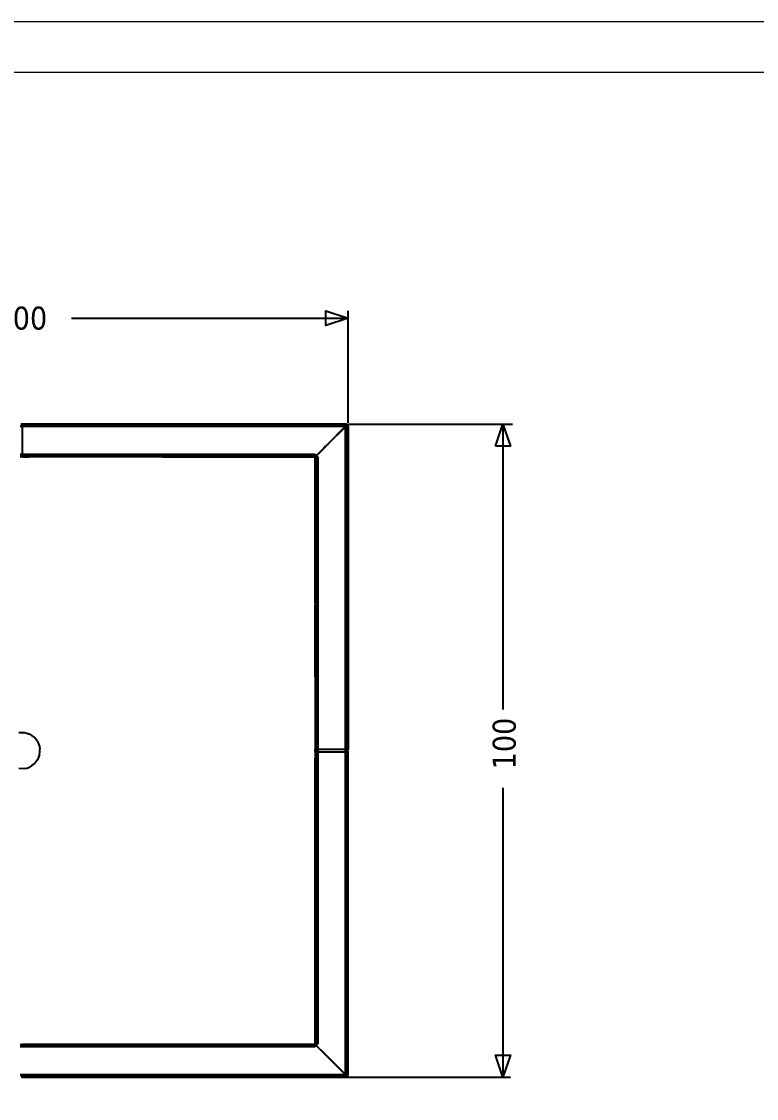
# Model space of a CAD drawing. Header units: inches. Extents: x 13 to 4610, y 7 to 3258.
# Drawn here: x 1191 to 2311, y 1616 to 3258 of the extents above; entities that cross this region are included whole.
import ezdxf

# ---------------------------------------------------------------- set-up
doc = ezdxf.new("R2010")
doc.units = ezdxf.units.IN
doc.header["$MEASUREMENT"] = 0
doc.layers.add('tabelka', color=155, linetype='Continuous')
doc.styles.add('Tahoma', font='tahoma.ttf')

msp = doc.modelspace()

# ---------------------------------------------------------------- linework, layer by layer
for p, q in [((1688.9, 2646.5), (1688.9, 2817)), ((1267.3, 2805.7), (1688.9, 2805.7)), ((1191.6, 2644.2), (1191, 2643.8)), ((1192.4, 2644.4), (1191.6, 2644.2)), ((1191.7, 2643.9), (1191.6, 2644.2)), ((1191.8, 2643.9), (1191.6, 2644.2)), ((1191.8, 2643.9), (1192.1, 2644.2)), ((1192.1, 2644.2), (1192.4, 2644.3)), ((1192.1, 2644.2), (1684.9, 2644.2)), ((1192.4, 2644.4), (1193.1, 2644.5)), ((1192.4, 2644.3), (1192.4, 2644.4)), ((1192.4, 2644.3), (1192.4, 2644.4)), ((1192.6, 2644.4), (1192.4, 2644.3)), ((1192.4, 2644.3), (1192.4, 2644.3)), ((1193.1, 2644.5), (1192.6, 2644.4)), ((1192.6, 2644.4), (1684.9, 2644.4)), ((1684.9, 2644.5), (1193.1, 2644.5)), ((1686.5, 2644.2), (1684.9, 2644.5)), ((1684.9, 2644.4), (1684.9, 2644.5)), ((1684.9, 2644.4), (1684.9, 2644.2)), ((1684.9, 2644.2), (1684.9, 2643.8)), ((1684.9, 2643.5), (1684.9, 2644.2)), ((1687.8, 2643.3), (1686.5, 2644.2)), ((1688.8, 2644.5), (1939.8, 2644.5)), ((1688.8, 2644.5), (1935.9, 2644.5)), ((1925, 2644.5), (1925, 2209.1)), ((1192.7, 2640.5), (1189.2, 2640.5)), ((1189.6, 2641.2), (1192.3, 2641.2)), ((1190.2, 2642), (1191.7, 2642)), ((1191.1, 2643.3), (1684.9, 2643.3)), ((1191.2, 2642.7), (1191.7, 2642)), ((1191.2, 2642.7), (1684.9, 2642.7)), ((1191.3, 2643.5), (1191.6, 2643.8)), ((1191.6, 2643.8), (1191.7, 2643.9)), ((1191.6, 2643.8), (1684.9, 2643.8)), ((1191.8, 2643.9), (1191.7, 2643.9)), ((1191.7, 2642), (1192.3, 2641.2)), ((1191.7, 2642), (1684.8, 2642)), ((1192.3, 2641.2), (1192.7, 2640.5)), ((1192.3, 2641.2), (1684.8, 2641.2)), ((1192.7, 2598.5), (1192.7, 2640.5)), ((1684.8, 2640.5), (1192.7, 2640.5)), ((1658.2, 2613.9), (1684.8, 2640.5)), ((1684.9, 2640.3), (1658.2, 2613.6)), ((1684.8, 2642.5), (1684.9, 2642.6)), ((1684.9, 2642.5), (1684.8, 2642.5)), ((1684.8, 2642.5), (1684.8, 2642.3)), ((1684.9, 2642.3), (1684.8, 2642.3)), ((1684.8, 2642.3), (1684.8, 2642.1)), ((1684.9, 2642.1), (1684.8, 2642.1)), ((1684.8, 2642.1), (1684.8, 2642)), ((1684.8, 2642), (1684.9, 2642.1)), ((1684.8, 2642), (1684.9, 2641.9)), ((1684.9, 2641.6), (1684.8, 2641.2)), ((1684.8, 2641.2), (1684.8, 2640.9)), ((1684.8, 2640.5), (1684.8, 2640.9)), ((1684.9, 2643.3), (1684.9, 2643.8)), ((1684.9, 2643.5), (1684.9, 2642.9)), ((1684.9, 2643.3), (1684.9, 2642.7)), ((1684.9, 2642.9), (1684.9, 2642.5)), ((1684.9, 2642.9), (1684.9, 2642.5)), ((1684.9, 2642.6), (1684.9, 2642.7)), ((1684.9, 2642.5), (1684.9, 2642.6)), ((1684.9, 2642.5), (1685.7, 2642.3)), ((1684.9, 2642.5), (1684.9, 2642.5)), ((1684.9, 2642.5), (1684.9, 2642.4)), ((1684.9, 2642.5), (1684.9, 2642.3)), ((1684.9, 2642.5), (1684.9, 2642.4)), ((1684.9, 2642.3), (1684.9, 2642.4)), ((1684.9, 2642.1), (1684.9, 2642.3)), ((1684.9, 2641.6), (1684.9, 2641.9)), ((1685.3, 2640.3), (1684.9, 2640.3)), ((1684.9, 2148.3), (1684.9, 2640.3)), ((1685.3, 2640.3), (1685.7, 2640.4)), ((1685.7, 2642.3), (1686.4, 2641.9)), ((1685.7, 2640.4), (1686.1, 2640.4)), ((1685.7, 2640.4), (1685.7, 2147.8)), ((1686.1, 2640.4), (1686.4, 2640.4)), ((1686.1, 2640.4), (1686.1, 2640.4)), ((1686.5, 2640.4), (1686.1, 2640.4)), ((1686.4, 2641.9), (1686.8, 2641.2)), ((1686.4, 2640.4), (1686.6, 2640.4)), ((1686.8, 2640.4), (1686.4, 2640.4)), ((1686.5, 2147.3), (1686.5, 2640.4)), ((1686.5, 2640.4), (1686.8, 2640.4)), ((1686.6, 2640.4), (1686.8, 2640.4)), ((1686.8, 2641.2), (1686.9, 2640.5)), ((1686.8, 2640.4), (1686.9, 2640.4)), ((1686.8, 2640.4), (1686.8, 2640.4)), ((1686.8, 2640.4), (1686.9, 2640.4)), ((1686.9, 2640.4), (1686.8, 2640.4)), ((1686.9, 2640.5), (1686.9, 2640.4)), ((1686.9, 2640.5), (1686.9, 2640.4)), ((1687.2, 2640.4), (1686.9, 2640.5)), ((1686.9, 2640.5), (1687.5, 2640.4)), ((1687.2, 2640.4), (1686.9, 2640.4)), ((1686.9, 2640.4), (1686.9, 2640.4)), ((1686.9, 2640.4), (1687.2, 2640.4)), ((1686.9, 2640.4), (1686.9, 2640.4)), ((1686.9, 2640.4), (1686.9, 2640.4)), ((1686.9, 2640.4), (1686.9, 2640.4)), ((1686.9, 2640.4), (1686.9, 2640.4)), ((1687.2, 2640.4), (1687.1, 2146.8)), ((1687.2, 2640.4), (1687.2, 2640.4)), ((1687.2, 2640.4), (1687.6, 2640.4)), ((1687.2, 2640.4), (1687.2, 2640.4)), ((1687.5, 2640.4), (1687.6, 2640.4)), ((1687.6, 2640.4), (1687.8, 2640.4)), ((1687.6, 2640.4), (1687.8, 2640.4)), ((1688.6, 2642), (1687.8, 2643.3)), ((1687.9, 2640.5), (1687.8, 2640.4)), ((1687.8, 2640.4), (1688.3, 2640.4)), ((1687.8, 2640.4), (1687.8, 2146.7)), ((1687.8, 2640.4), (1688.3, 2640.4)), ((1688.6, 2640.4), (1687.9, 2640.5)), ((1688.3, 2640.4), (1688.6, 2640.4)), ((1688.3, 2640.4), (1688.3, 2147.2)), ((1688.9, 2640.5), (1688.6, 2642)), ((1688.6, 2640.4), (1688.9, 2640.4)), ((1688.6, 2147.7), (1688.6, 2640.4)), ((1688.9, 2640.5), (1688.9, 2148.7)), ((1688.9, 2640.5), (1688.9, 2640.4)), ((1688.9, 2148.2), (1688.9, 2640.4)), ((1657.4, 2612.7), (1654.3, 2609.7)), ((1655, 2610.7), (1656.8, 2612.5)), ((1656.8, 2612.5), (1657.2, 2612.8)), ((1656.8, 2612.5), (1657.4, 2612.7)), ((1656.8, 2612.5), (1656.8, 2612.5)), ((1657.2, 2612.8), (1657.3, 2612.9)), ((1657.2, 2612.8), (1657.4, 2612.8)), ((1657.3, 2612.9), (1657.5, 2613.1)), ((1657.5, 2612.9), (1657.3, 2612.9)), ((1657.5, 2612.9), (1657.4, 2612.8)), ((1657.4, 2612.8), (1657.4, 2612.7)), ((1658.2, 2613.6), (1657.5, 2612.9)), ((1657.6, 2613.3), (1657.5, 2612.9)), ((1657.5, 2613.2), (1657.6, 2613.3)), ((1657.5, 2613.2), (1657.5, 2612.9)), ((1657.5, 2613.1), (1657.5, 2613.2)), ((1657.5, 2612.9), (1657.5, 2613.1)), ((1657.5, 2612.9), (1657.5, 2612.9)), ((1657.6, 2613.3), (1658.2, 2613.9)), ((1658.2, 2613.6), (1658.2, 2613.9)), ((1189.1, 2598.5), (1192.7, 2598.5)), ((1189.1, 2596.9), (1192.7, 2597)), ((1192.7, 2597), (1189.1, 2597)), ((1189.1, 2596.9), (1192.7, 2596.9)), ((1189.1, 2595.6), (1638.8, 2595.9)), ((1189.1, 2595.6), (1638.8, 2595)), ((1192.7, 2598.5), (1192.7, 2597)), ((1192.7, 2598.5), (1414, 2598.5)), ((1192.7, 2597), (1414, 2598.5)), ((1638.8, 2597.1), (1192.7, 2596.9)), ((1192.7, 2596.9), (1192.7, 2597)), ((1192.7, 2596.9), (1638.8, 2595.9)), ((1638.8, 2595), (1206.8, 2594.8)), ((1414, 2598.5), (1638.8, 2598.5)), ((1414, 2598.5), (1638.8, 2597.1)), ((1638.8, 2598.5), (1638.8, 2597.1)), ((1638.8, 2597.1), (1638.8, 2595.9)), ((1638.8, 2595.9), (1638.8, 2595)), ((1638.8, 2595), (1638.8, 2594.6)), ((1639.1, 2594.8), (1639.3, 2594.9)), ((1639.6, 2595), (1639.2, 2594.6)), ((1639.3, 2594.9), (1639.2, 2594.8)), ((1639.3, 2595), (1639.5, 2595.1)), ((1639.3, 2595), (1639.3, 2594.9)), ((1639.3, 2594.9), (1639.3, 2595)), ((1639.3, 2594.8), (1639.4, 2594.9)), ((1639.3, 2594.9), (1639.4, 2594.9)), ((1639.3, 2594.9), (1639.3, 2594.8)), ((1639.3, 2594.9), (1639.3, 2594.9)), ((1639.3, 2594.9), (1639.3, 2594.9)), ((1639.6, 2595.1), (1639.4, 2594.9)), ((1639.4, 2594.9), (1639.5, 2595.1)), ((1639.5, 2595.1), (1639.6, 2595.3)), ((1639.5, 2595.1), (1639.6, 2595.3)), ((1639.5, 2595.1), (1639.5, 2595.1)), ((1639.6, 2595.3), (1641.2, 2596.9)), ((1639.8, 2595.2), (1639.6, 2595.1)), ((1639.7, 2595.1), (1639.6, 2595.1)), ((1639.6, 2595), (1639.6, 2595.1)), ((1639.7, 2595.1), (1639.6, 2595)), ((1639.8, 2595.2), (1639.7, 2595.1)), ((1641.3, 2596.7), (1639.8, 2595.2)), ((1641.4, 2596.9), (1641.2, 2596.9)), ((1641.2, 2596.9), (1641.3, 2596.9)), ((1641.3, 2596.9), (1641.5, 2597.2)), ((1641.3, 2596.7), (1641.4, 2596.9)), ((1641.3, 2596.9), (1641.4, 2596.9)), ((1641.4, 2596.8), (1641.3, 2596.7)), ((1641.6, 2597), (1641.4, 2596.8)), ((1641.4, 2596.9), (1641.4, 2596.8)), ((1641.9, 2597.5), (1641.5, 2597.2)), ((1641.5, 2597.2), (1641.6, 2597.2)), ((1642, 2597.4), (1641.6, 2597)), ((1641.6, 2597.2), (1641.6, 2597)), ((1641.9, 2597.5), (1641.8, 2597.3)), ((1641.8, 2597.3), (1642, 2597.5)), ((1642, 2597.7), (1641.9, 2597.5)), ((1641.9, 2597.5), (1642, 2597.7)), ((1641.9, 2597.5), (1641.9, 2597.5)), ((1651.7, 2607.4), (1642, 2597.7)), ((1642, 2597.5), (1642.2, 2597.6)), ((1642.2, 2597.6), (1642, 2597.4)), ((1642, 2597.5), (1642, 2597.4)), ((1652, 2607.4), (1642.2, 2597.6)), ((1651.7, 2607.4), (1652.8, 2608.5)), ((1652, 2607.4), (1651.7, 2607.4)), ((1653.1, 2608.5), (1652, 2607.4)), ((1652.8, 2608.5), (1653.3, 2609)), ((1653.1, 2608.5), (1652.8, 2608.5)), ((1653.2, 2608.6), (1653.1, 2608.5)), ((1653.3, 2609), (1653.2, 2608.6)), ((1653.5, 2608.9), (1653.2, 2608.6)), ((1653.3, 2609), (1653.5, 2609.2)), ((1653.5, 2609.2), (1653.7, 2609.4)), ((1653.5, 2608.9), (1653.5, 2609.2)), ((1653.6, 2609), (1653.5, 2608.9)), ((1654.1, 2609.5), (1653.6, 2609)), ((1653.7, 2609.4), (1653.6, 2609)), ((1653.7, 2609.4), (1653.8, 2609.5)), ((1653.8, 2609.5), (1654.2, 2609.8)), ((1654.1, 2609.5), (1653.8, 2609.5)), ((1654.2, 2609.6), (1654.1, 2609.5)), ((1654.2, 2609.9), (1654.8, 2610.5)), ((1654.2, 2609.9), (1654.2, 2609.6)), ((1654.2, 2609.8), (1654.2, 2609.9)), ((1654.2, 2609.6), (1654.2, 2609.8)), ((1654.3, 2609.7), (1654.2, 2609.6)), ((1654.3, 2609.7), (1654.8, 2610.5)), ((1654.8, 2610.5), (1655, 2610.7)), ((1654.8, 2610.5), (1655, 2610.7)), ((1654.8, 2610.5), (1654.8, 2610.5)), ((1654.8, 2610.5), (1654.8, 2610.5)), ((1654.8, 2610.5), (1654.8, 2610.5)), ((1189.1, 2594.8), (1192.7, 2594.8)), ((1192.7, 2594.5), (1189.1, 2594.5)), ((1192.7, 2594.8), (1192.7, 2594.5)), ((1202.4, 2594.8), (1192.7, 2594.8)), ((1192.7, 2594.8), (1202.4, 2594.7)), ((1192.7, 2594.5), (1202.4, 2594.5)), ((1202.4, 2594.7), (1202.4, 2594.8)), ((1202.9, 2594.8), (1202.4, 2594.8)), ((1202.4, 2594.7), (1202.9, 2594.7)), ((1369, 2594.5), (1202.4, 2594.5)), ((1202.9, 2594.7), (1202.9, 2594.8)), ((1203.7, 2594.8), (1202.9, 2594.8)), ((1202.9, 2594.7), (1203.7, 2594.7)), ((1203.7, 2594.7), (1203.7, 2594.8)), ((1204.6, 2594.8), (1203.7, 2594.8)), ((1203.7, 2594.7), (1204.6, 2594.7)), ((1204.6, 2594.7), (1204.6, 2594.8)), ((1205.6, 2594.8), (1204.6, 2594.8)), ((1204.6, 2594.7), (1205.6, 2594.7)), ((1205.6, 2594.7), (1205.6, 2594.8)), ((1206.4, 2594.8), (1205.6, 2594.8)), ((1205.6, 2594.7), (1206.4, 2594.7)), ((1206.4, 2594.7), (1206.4, 2594.8)), ((1206.8, 2594.8), (1206.4, 2594.8)), ((1206.4, 2594.7), (1206.8, 2594.7)), ((1206.8, 2594.7), (1206.8, 2594.8)), ((1206.8, 2594.7), (1638.8, 2594.6)), ((1369, 2594.5), (1206.8, 2594.7)), ((1405.8, 2594.5), (1369, 2594.5)), ((1638.8, 2594.6), (1405.8, 2594.5)), ((1405.8, 2594.5), (1638.8, 2594.5)), ((1638.8, 2594.6), (1638.8, 2594.5)), ((1638.8, 2594.5), (1639, 2594.5)), ((1638.8, 2594.5), (1638.9, 2594.5)), ((1638.9, 2594.5), (1639, 2594.7)), ((1638.9, 2594.5), (1639, 2594.5)), ((1639, 2594.5), (1638.9, 2594.3)), ((1639, 2594.4), (1638.9, 2594.3)), ((1638.9, 2594.3), (1638.9, 2370.6)), ((1638.9, 2594.3), (1639.1, 2594.3)), ((1639.1, 2594.3), (1638.9, 2370.6)), ((1639.2, 2594.8), (1639, 2594.6)), ((1639, 2594.7), (1639.1, 2594.8)), ((1639, 2594.7), (1639, 2594.6)), ((1639, 2594.6), (1639, 2594.7)), ((1639, 2594.7), (1639, 2594.7)), ((1639, 2594.6), (1639, 2594.5)), ((1639, 2594.6), (1639, 2594.6)), ((1639, 2594.6), (1639, 2594.5)), ((1639.1, 2594.6), (1639, 2594.6)), ((1639, 2594.6), (1639, 2594.6)), ((1639, 2594.5), (1639.1, 2594.6)), ((1639.2, 2594.6), (1639, 2594.4)), ((1639, 2594.4), (1639, 2594.5)), ((1639, 2594.5), (1639, 2594.5)), ((1639.2, 2594.8), (1639.1, 2594.8)), ((1639.1, 2594.6), (1639.2, 2594.7)), ((1639.2, 2594.6), (1639.1, 2594.6)), ((1639.1, 2594.3), (1639.5, 2594.3)), ((1639.2, 2148.3), (1639.1, 2594.3)), ((1639.3, 2594.8), (1639.2, 2594.8)), ((1639.2, 2594.8), (1639.2, 2594.8)), ((1639.2, 2594.7), (1639.3, 2594.8)), ((1639.2, 2594.8), (1639.2, 2594.8)), ((1639.2, 2594.6), (1639.2, 2594.7)), ((1640.4, 2594.3), (1639.2, 2148.3)), ((1639.2, 2148.3), (1639.5, 2594.3)), ((1639.3, 2594.8), (1639.3, 2594.8)), ((1639.5, 2594.3), (1640.4, 2594.3)), ((1641.6, 2594.3), (1640.1, 2148.3)), ((1640.1, 2148.3), (1640.4, 2594.3)), ((1640.4, 2594.3), (1641.6, 2594.3)), ((1641.4, 2148.3), (1641.6, 2594.3)), ((1641.6, 2594.3), (1642.9, 2594.3)), ((1641.6, 2594.3), (1642.9, 2369.5)), ((1642.9, 2594.3), (1642.9, 2369.5)), ((1638.9, 2370.6), (1638.9, 2369.5)), ((1639.2, 2148.3), (1638.9, 2369.5)), ((1638.9, 2369.5), (1638.9, 2148.3)), ((1642.9, 2369.5), (1641.4, 2148.3)), ((1642.9, 2369.5), (1642.9, 2148.3)), ((1187.3, 2174), (1191.4, 2174.3)), ((1191.4, 2174.3), (1195.6, 2174)), ((1195.6, 2174), (1199.6, 2173.1)), ((1199.6, 2173.1), (1203.5, 2171.5)), ((1207.1, 2169.5), (1203.5, 2171.5)), ((1210.4, 2166.9), (1207.1, 2169.5)), ((1213.2, 2163.8), (1210.4, 2166.9)), ((1215.5, 2160.4), (1213.2, 2163.8)), ((1215.5, 2160.4), (1217.3, 2156.6)), ((1217.3, 2156.6), (1218.6, 2152.7)), ((1218.6, 2152.7), (1219.2, 2148.6)), ((1217.3, 2136.3), (1215.5, 2132.6)), ((1218.6, 2140.3), (1217.3, 2136.3)), ((1218.6, 2140.3), (1219.2, 2144.4)), ((1219.2, 2144.4), (1219.2, 2148.6)), ((1638.9, 2148.3), (1639.2, 2148.3)), ((1638.9, 2144.7), (1638.9, 2148.3)), ((1639.2, 2144.7), (1638.9, 2144.7)), ((1638.9, 2144.7), (1638.9, 2135)), ((1639.2, 2148.3), (1640.1, 2148.3)), ((1639.2, 2148.3), (1639.2, 2144.7)), ((1639.2, 2138.8), (1639.2, 2144.7)), ((1639.2, 2135), (1639.2, 2138.8)), ((1639.2, 2138.8), (1639.2, 2135)), ((1640.1, 2148.3), (1639.5, 1698.6)), ((1640.1, 2148.3), (1640.3, 1698.6)), ((1640.1, 2148.3), (1640.1, 2148.3)), ((1640.1, 2148.3), (1641.4, 2148.3)), ((1641.4, 2148.3), (1640.3, 1698.6)), ((1641.4, 2148.3), (1641.4, 2148.3)), ((1641.4, 2148.3), (1642.9, 2148.3)), ((1641.4, 2145.3), (1641.4, 2148.3)), ((1641.4, 2148.3), (1641.4, 2145.3)), ((1641.4, 2145.3), (1641.4, 2145)), ((1641.4, 2145), (1641.4, 2144.7)), ((1642.9, 2144.7), (1641.4, 2144.7)), ((1641.6, 1698.6), (1641.4, 2144.7)), ((1641.4, 2144.7), (1642.9, 1923.4)), ((1684.9, 2148.3), (1642.9, 2148.3)), ((1642.9, 2148.3), (1642.9, 2144.7)), ((1642.9, 2144.7), (1684.9, 2144.7)), ((1642.9, 2144.7), (1642.9, 1923.4)), ((1684.9, 2148.3), (1685.7, 2147.8)), ((1684.9, 2144.7), (1684.9, 2148.3)), ((1685.7, 2145.2), (1684.9, 2144.7)), ((1684.9, 1652.6), (1684.9, 2144.7)), ((1685.7, 2147.8), (1686.5, 2147.3)), ((1685.7, 2147.8), (1685.7, 2145.2)), ((1686.5, 2145.7), (1685.7, 2145.2)), ((1685.7, 2145.2), (1685.7, 1652.6)), ((1686.5, 2147.3), (1687.1, 2146.8)), ((1686.5, 2145.7), (1686.5, 2147.3)), ((1687.2, 2146.2), (1686.5, 2145.7)), ((1686.5, 2145.7), (1686.5, 1652.6)), ((1687.1, 2146.8), (1687.2, 2146.8)), ((1687.2, 2146.2), (1687.1, 1652.6)), ((1687.2, 2146.8), (1687.2, 2146.2)), ((1687.2, 2146.8), (1687.5, 2146.5)), ((1687.5, 2146.5), (1687.2, 2146.2)), ((1687.5, 2146.5), (1687.7, 2146.3)), ((1687.6, 2146.5), (1687.5, 2146.5)), ((1687.8, 2146.7), (1687.6, 2146.5)), ((1688.2, 2146.5), (1687.6, 2146.5)), ((1687.7, 2146.3), (1687.7, 1652.5)), ((1687.7, 2146.3), (1687.8, 2146.2)), ((1687.9, 2146.8), (1687.8, 2146.7)), ((1687.8, 2146.2), (1688.2, 2146.5)), ((1687.9, 2146.1), (1687.8, 2146.2)), ((1688, 2146.9), (1687.9, 2146.8)), ((1688.2, 2146.5), (1687.9, 2146.8)), ((1687.9, 2146.1), (1688.2, 2146.5)), ((1687.9, 2146.1), (1688, 2146.1)), ((1688.3, 2147.2), (1688, 2146.9)), ((1688, 2146.9), (1688.2, 2146.5)), ((1688, 2146.1), (1688.3, 2146.4)), ((1688, 2146.1), (1688.2, 2145.8)), ((1688.3, 2146.4), (1688.2, 2146.5)), ((1688.2, 2146.5), (1688.2, 2146.5)), ((1688.3, 2146.4), (1688.2, 2146.5)), ((1688.2, 2145.8), (1688.2, 1652.5)), ((1688.2, 2145.8), (1688.3, 2145.7)), ((1688.6, 2147.7), (1688.3, 2147.2)), ((1688.3, 2146.4), (1688.6, 2147.1)), ((1688.6, 2145.8), (1688.3, 2146.4)), ((1688.3, 2145.7), (1688.6, 2145.8)), ((1688.4, 2145.6), (1688.3, 2145.7)), ((1688.4, 2145.6), (1688.6, 2145.8)), ((1688.4, 2145.6), (1688.6, 2145.3)), ((1688.6, 2147.1), (1688.9, 2147.9)), ((1688.7, 2147.8), (1688.6, 2147.7)), ((1688.8, 2145), (1688.6, 2145.8)), ((1688.6, 2145.3), (1688.6, 1652.5)), ((1688.6, 2145.3), (1688.7, 2145)), ((1688.8, 2148), (1688.7, 2147.8)), ((1688.9, 2147.9), (1688.7, 2147.8)), ((1688.7, 2145), (1688.8, 2145)), ((1688.8, 2145), (1688.7, 2145)), ((1688.9, 2148.2), (1688.8, 2148)), ((1688.9, 2147.9), (1688.8, 2148)), ((1688.8, 2145), (1688.8, 2145)), ((1688.8, 2145), (1688.9, 2144.3)), ((1688.8, 2144.8), (1688.8, 2145)), ((1688.9, 2144.3), (1688.8, 2144.8)), ((1688.8, 2144.8), (1688.8, 1652.5)), ((1688.9, 2148.7), (1688.9, 2148.2)), ((1688.9, 2148.7), (1688.9, 2147.9)), ((1688.9, 1652.5), (1688.9, 2144.3)), ((1191.4, 2118.7), (1187.3, 2119)), ((1195.6, 2119), (1191.4, 2118.7)), ((1195.6, 2119), (1199.6, 2119.9)), ((1199.6, 2119.9), (1203.5, 2121.4)), ((1207.1, 2123.5), (1203.5, 2121.4)), ((1207.1, 2123.5), (1210.4, 2126.1)), ((1210.4, 2126.1), (1213.2, 2129.2)), ((1215.5, 2132.6), (1213.2, 2129.2)), ((1638.9, 1968.4), (1638.9, 2135)), ((1638.9, 1968.4), (1639.2, 2130.6)), ((1639.2, 2130.6), (1639.1, 1698.6)), ((1639.2, 2135), (1639.2, 2135)), ((1639.2, 2134.5), (1639.2, 2135)), ((1639.2, 2135), (1639.2, 2134.5)), ((1639.2, 2134.5), (1639.2, 2134.5)), ((1639.2, 2133.7), (1639.2, 2134.5)), ((1639.2, 2134.5), (1639.2, 2133.7)), ((1639.2, 2133.7), (1639.2, 2133.7)), ((1639.2, 2132.8), (1639.2, 2133.7)), ((1639.2, 2133.7), (1639.2, 2132.8)), ((1639.2, 2132.8), (1639.2, 2132.8)), ((1639.2, 2131.8), (1639.2, 2132.8)), ((1639.2, 2132.8), (1639.2, 2131.8)), ((1639.2, 2131.8), (1639.2, 2131.8)), ((1639.2, 2131), (1639.2, 2131.8)), ((1639.2, 2131.8), (1639.2, 2131)), ((1639.2, 2131), (1639.2, 2131)), ((1639.2, 2130.6), (1639.2, 2131)), ((1639.2, 2131), (1639.2, 2130.6)), ((1639.2, 2130.6), (1639.2, 2130.6)), ((1639.5, 1698.6), (1639.2, 2130.6)), ((1925, 2089.6), (1925, 1648.5)), ((1638.9, 1931.6), (1638.9, 1968.4)), ((1638.9, 1931.6), (1638.9, 1698.6)), ((1639.1, 1698.6), (1638.9, 1931.6)), ((1642.9, 1923.4), (1641.6, 1698.6)), ((1642.9, 1923.4), (1642.9, 1698.6)), ((1189.1, 1698.5), (1192.7, 1698.5)), ((1189.1, 1698.2), (1192.7, 1698.2)), ((1638.8, 1695.8), (1189.1, 1697.3)), ((1189.1, 1697.3), (1192.7, 1697.3)), ((1189.1, 1696), (1638.8, 1695.8)), ((1413.9, 1694.5), (1189.1, 1696)), ((1413.9, 1694.5), (1189.1, 1694.5)), ((1192.7, 1698.2), (1413.9, 1698.5)), ((1192.7, 1698.5), (1192.7, 1698.2)), ((1413.9, 1698.5), (1192.7, 1698.5)), ((1192.7, 1698.2), (1638.8, 1698.3)), ((1192.7, 1698.2), (1192.7, 1697.3)), ((1638.8, 1697), (1192.7, 1698.2)), ((1192.7, 1698.2), (1638.8, 1697.9)), ((1192.7, 1697.3), (1638.8, 1697)), ((1415, 1698.5), (1413.9, 1698.5)), ((1638.8, 1695.8), (1413.9, 1694.5)), ((1638.8, 1694.5), (1413.9, 1694.5)), ((1638.8, 1698.5), (1415, 1698.5)), ((1638.8, 1698.3), (1415, 1698.5)), ((1638.8, 1698.5), (1638.8, 1698.3)), ((1639, 1698.4), (1638.8, 1698.5)), ((1638.9, 1698.4), (1638.8, 1698.5)), ((1638.8, 1698.3), (1638.8, 1697.9)), ((1638.8, 1697.9), (1638.8, 1697)), ((1638.8, 1697), (1638.8, 1695.8)), ((1638.8, 1695.8), (1638.8, 1694.5)), ((1639.1, 1698.6), (1638.9, 1698.6)), ((1638.9, 1698.6), (1639, 1698.4)), ((1638.9, 1698.6), (1639, 1698.5)), ((1638.9, 1698.4), (1639, 1698.4)), ((1639.1, 1698.2), (1638.9, 1698.4)), ((1639, 1698.5), (1639, 1698.4)), ((1639, 1698.5), (1639.1, 1698.4)), ((1639, 1698.4), (1639, 1698.4)), ((1639, 1698.4), (1639, 1698.4)), ((1639, 1698.4), (1639, 1698.4)), ((1639, 1698.4), (1639, 1698.4)), ((1639, 1698.3), (1639, 1698.4)), ((1639.1, 1698.4), (1639, 1698.4)), ((1639, 1698.4), (1639, 1698.3)), ((1639.1, 1698.2), (1639, 1698.3)), ((1639, 1698.3), (1639.2, 1698.2)), ((1639.5, 1698.6), (1639.1, 1698.6)), ((1639.2, 1698.4), (1639.1, 1698.4)), ((1639.1, 1698.4), (1639.1, 1698.4)), ((1639.1, 1698.4), (1639.2, 1698.4)), ((1639.2, 1698.2), (1639.1, 1698.4)), ((1639.1, 1698.2), (1639.2, 1698.2)), ((1639.5, 1697.8), (1639.1, 1698.2)), ((1639.2, 1698.4), (1639.2, 1698.3)), ((1639.2, 1698.2), (1639.2, 1698.3)), ((1639.2, 1698.3), (1639.4, 1698.1)), ((1639.2, 1698.1), (1639.2, 1698.2)), ((1639.2, 1698.2), (1639.3, 1698.2)), ((1639.2, 1698.2), (1639.2, 1698.1)), ((1639.3, 1698.2), (1639.2, 1698.2)), ((1639.2, 1698.1), (1639.4, 1698)), ((1639.2, 1698.1), (1639.3, 1698.1)), ((1639.3, 1698.1), (1639.3, 1698.2)), ((1639.4, 1698.1), (1639.3, 1698.1)), ((1639.3, 1698.1), (1639.4, 1698.1)), ((1639.4, 1698), (1639.3, 1698.1)), ((1639.3, 1698.1), (1639.3, 1698.1)), ((1639.4, 1698.1), (1639.4, 1698.1)), ((1639.4, 1698.1), (1639.6, 1697.9)), ((1639.5, 1697.8), (1639.4, 1698)), ((1639.4, 1698), (1639.6, 1697.9)), ((1640.3, 1698.6), (1639.5, 1698.6)), ((1639.5, 1697.7), (1639.5, 1697.8)), ((1639.6, 1697.6), (1639.5, 1697.8)), ((1639.5, 1697.8), (1639.5, 1697.8)), ((1639.5, 1697.7), (1639.5, 1697.8)), ((1639.6, 1697.6), (1639.5, 1697.7)), ((1639.6, 1697.9), (1639.7, 1697.8)), ((1639.6, 1697.9), (1639.6, 1697.9)), ((1639.6, 1697.9), (1639.7, 1697.8)), ((1641.2, 1696.1), (1639.6, 1697.6)), ((1639.7, 1697.8), (1641.3, 1696.2)), ((1641.6, 1698.6), (1640.3, 1698.6)), ((1641.2, 1696.1), (1641.4, 1696)), ((1641.3, 1696), (1641.2, 1696.1)), ((1641.4, 1696), (1641.3, 1696.2)), ((1641.3, 1696.2), (1641.4, 1696.1)), ((1641.4, 1696), (1641.3, 1696)), ((1641.5, 1695.8), (1641.3, 1696)), ((1641.4, 1696.1), (1641.4, 1696)), ((1641.4, 1696.1), (1641.6, 1695.9)), ((1641.6, 1695.8), (1641.5, 1695.8)), ((1641.9, 1695.4), (1641.5, 1695.8)), ((1642.9, 1698.6), (1641.6, 1698.6)), ((1641.6, 1695.9), (1641.6, 1695.8)), ((1642, 1695.5), (1641.6, 1695.9)), ((1642, 1695.5), (1641.8, 1695.6)), ((1641.8, 1695.6), (1641.9, 1695.4)), ((1641.9, 1695.4), (1642, 1695.2)), ((1641.9, 1695.4), (1641.9, 1695.4)), ((1642, 1695.2), (1641.9, 1695.4)), ((1642, 1695.5), (1642, 1695.5)), ((1642.1, 1695.4), (1642, 1695.5)), ((1642, 1695.5), (1642.1, 1695.4)), ((1651.6, 1685.6), (1642, 1695.2)), ((1651.9, 1685.6), (1642.1, 1695.4)), ((1651.6, 1685.6), (1651.9, 1685.6)), ((1651.6, 1685.6), (1652.7, 1684.5)), ((1651.9, 1685.6), (1653, 1684.5)), ((1652.7, 1684.5), (1653, 1684.5)), ((1653.4, 1683.9), (1652.7, 1684.5)), ((1653, 1684.5), (1653.2, 1684.3)), ((1653.2, 1684.3), (1653.4, 1683.9)), ((1653.2, 1684.3), (1653.5, 1684)), ((1653.5, 1683.8), (1653.4, 1683.9)), ((1653.5, 1683.8), (1653.5, 1684)), ((1653.5, 1684), (1653.6, 1683.9)), ((1653.7, 1683.5), (1653.5, 1683.8)), ((1653.6, 1683.9), (1653.7, 1683.5)), ((1653.6, 1683.9), (1654, 1683.5)), ((1653.8, 1683.5), (1653.7, 1683.5)), ((1654, 1683.5), (1653.8, 1683.5)), ((1654.2, 1683.1), (1653.8, 1683.5)), ((1654.2, 1683.3), (1654, 1683.5)), ((1654.2, 1683.3), (1654.2, 1683)), ((1654.2, 1683.1), (1654.2, 1683.3)), ((1654.2, 1683.3), (1654.4, 1683.1)), ((1654.2, 1683), (1654.2, 1683.1)), ((1654.7, 1682.5), (1654.2, 1683)), ((1654.8, 1682.5), (1654.4, 1683.1)), ((1654.4, 1683.1), (1657.2, 1680.3)), ((1654.8, 1682.5), (1654.7, 1682.5)), ((1654.8, 1682.4), (1654.7, 1682.5)), ((1655.3, 1682), (1654.8, 1682.5)), ((1654.8, 1682.4), (1654.8, 1682.5)), ((1655.3, 1682), (1654.8, 1682.4)), ((1656.5, 1680.7), (1655.3, 1682)), ((1656.8, 1680.5), (1656.5, 1680.7)), ((1656.8, 1680.5), (1656.5, 1680.7)), ((1657.2, 1680.3), (1656.8, 1680.5)), ((1656.8, 1680.5), (1656.8, 1680.5)), ((1657.1, 1680.2), (1656.8, 1680.5)), ((1657.1, 1680.2), (1657.4, 1680.2)), ((1657.2, 1680), (1657.1, 1680.2)), ((1657.2, 1680.3), (1657.4, 1680.2)), ((1657.2, 1680), (1657.5, 1680)), ((1657.5, 1679.8), (1657.2, 1680)), ((1657.4, 1680.2), (1657.5, 1680)), ((1657.5, 1679.8), (1657.5, 1680)), ((1657.5, 1680), (1657.5, 1679.7)), ((1657.5, 1680), (1657.5, 1680)), ((1657.5, 1680), (1657.6, 1680)), ((1657.5, 1679.7), (1657.5, 1679.8)), ((1657.6, 1679.6), (1657.5, 1679.7)), ((1657.6, 1680), (1657.6, 1679.6)), ((1657.6, 1680), (1658.2, 1679.3)), ((1658.2, 1679.1), (1657.6, 1679.6)), ((1658.2, 1679.1), (1658.2, 1679.3)), ((1658.2, 1679.3), (1684.9, 1652.6)), ((1684.8, 1652.5), (1658.2, 1679.1)), ((1189.1, 1652.5), (1684.8, 1652.5)), ((1684.8, 1651.7), (1189.6, 1651.7)), ((1190.1, 1650.9), (1684.8, 1650.9)), ((1684.8, 1650.2), (1190.6, 1650.2)), ((1190.9, 1649.1), (1191.6, 1648.8)), ((1684.8, 1649.6), (1191.1, 1649.6)), ((1191.6, 1649.1), (1191.4, 1649.4)), ((1684.9, 1649.1), (1191.6, 1649.1)), ((1192.1, 1648.8), (1191.6, 1649.1)), ((1191.6, 1648.8), (1192.3, 1648.5)), ((1192.1, 1648.8), (1684.9, 1648.8)), ((1192.3, 1648.7), (1192.1, 1648.8)), ((1192.3, 1648.5), (1192.3, 1648.7)), ((1192.4, 1648.6), (1192.3, 1648.7)), ((1192.3, 1648.5), (1192.4, 1648.6)), ((1193.1, 1648.5), (1192.3, 1648.5)), ((1192.6, 1648.5), (1192.4, 1648.6)), ((1192.6, 1648.5), (1684.9, 1648.5)), ((1193.1, 1648.5), (1192.6, 1648.5)), ((1684.9, 1648.5), (1193.1, 1648.5)), ((1684.3, 1648.5), (1936.3, 1648.5)), ((1684.8, 1652.1), (1684.8, 1652.5)), ((1684.8, 1652.1), (1684.8, 1651.7)), ((1684.8, 1651.7), (1684.8, 1651.4)), ((1684.8, 1651.4), (1684.8, 1651.7)), ((1684.8, 1651.4), (1684.8, 1651.1)), ((1684.8, 1651.4), (1684.8, 1651.4)), ((1684.8, 1651.4), (1684.8, 1651.1)), ((1684.8, 1651.1), (1684.8, 1651.4)), ((1684.8, 1651.1), (1684.9, 1650.8)), ((1684.8, 1651.1), (1684.8, 1651.1)), ((1684.8, 1650.9), (1684.8, 1651.1)), ((1684.8, 1650.9), (1684.8, 1651.1)), ((1684.8, 1650.9), (1684.8, 1650.8)), ((1684.8, 1650.8), (1684.9, 1650.8)), ((1684.9, 1650.8), (1684.8, 1650.6)), ((1684.8, 1650.6), (1684.8, 1650.8)), ((1684.8, 1650.6), (1684.9, 1650.6)), ((1684.8, 1650.5), (1684.8, 1650.6)), ((1684.8, 1650.6), (1684.8, 1650.5)), ((1684.8, 1650.2), (1684.8, 1650.5)), ((1684.9, 1650.5), (1684.8, 1650.5)), ((1684.8, 1650.5), (1684.8, 1650.5)), ((1684.8, 1650.5), (1684.9, 1650.5)), ((1684.8, 1650.2), (1684.9, 1650.2)), ((1684.9, 1649.8), (1684.8, 1649.6)), ((1684.8, 1649.6), (1684.9, 1649.1)), ((1684.9, 1652.6), (1685.3, 1652.6)), ((1684.9, 1650.8), (1684.9, 1650.6)), ((1685.7, 1650.6), (1684.9, 1650.5)), ((1684.9, 1650.6), (1684.9, 1650.5)), ((1684.9, 1650.5), (1684.9, 1650.5)), ((1684.9, 1650.5), (1684.9, 1650.2)), ((1684.9, 1650.5), (1684.9, 1650.5)), ((1684.9, 1650.5), (1684.9, 1650.2)), ((1684.9, 1650.2), (1684.9, 1650.2)), ((1684.9, 1649.8), (1684.9, 1650.2)), ((1684.9, 1649.8), (1684.9, 1649.6)), ((1684.9, 1649.6), (1684.9, 1649.5)), ((1684.9, 1649.6), (1684.9, 1649.1)), ((1684.9, 1648.8), (1684.9, 1649.5)), ((1684.9, 1649.1), (1684.9, 1648.8)), ((1684.9, 1648.5), (1686.5, 1648.8)), ((1684.9, 1648.8), (1684.9, 1648.5)), ((1684.9, 1648.5), (1684.9, 1648.5)), ((1685.7, 1652.6), (1685.3, 1652.6)), ((1686, 1652.6), (1685.7, 1652.6)), ((1686.3, 1651.1), (1685.7, 1650.6)), ((1686.3, 1652.5), (1686, 1652.6)), ((1686, 1652.6), (1686, 1652.6)), ((1686.3, 1652.6), (1686, 1652.6)), ((1686.3, 1652.6), (1686.3, 1652.5)), ((1686.5, 1652.6), (1686.3, 1652.6)), ((1686.3, 1652.5), (1686.8, 1652.5)), ((1686.3, 1652.5), (1686.8, 1652.5)), ((1686.8, 1651.7), (1686.3, 1651.1)), ((1686.8, 1652.6), (1686.5, 1652.6)), ((1686.5, 1648.8), (1687.7, 1649.6)), ((1686.8, 1652.5), (1686.8, 1652.6)), ((1686.9, 1652.6), (1686.8, 1652.6)), ((1686.9, 1652.6), (1686.8, 1652.5)), ((1686.9, 1652.5), (1686.8, 1651.7)), ((1686.9, 1652.5), (1686.8, 1652.5)), ((1686.8, 1652.5), (1686.9, 1652.5)), ((1686.9, 1652.6), (1686.9, 1652.5)), ((1686.9, 1652.6), (1687.1, 1652.6)), ((1686.9, 1652.5), (1687.1, 1652.6)), ((1686.9, 1652.5), (1686.9, 1652.5)), ((1687.3, 1652.5), (1686.9, 1652.5)), ((1686.9, 1652.5), (1686.9, 1652.5)), ((1687.7, 1652.5), (1687.1, 1652.6)), ((1687.9, 1652.5), (1687.3, 1652.5)), ((1688.2, 1652.5), (1687.3, 1652.5)), ((1688.2, 1652.5), (1687.7, 1652.5)), ((1687.7, 1649.6), (1688.6, 1650.9)), ((1687.9, 1652.5), (1688.6, 1652.5)), ((1688.6, 1652.5), (1688.2, 1652.5)), ((1688.6, 1650.9), (1688.9, 1652.5)), ((1688.8, 1652.5), (1688.6, 1652.5)), ((1688.8, 1652.5), (1688.9, 1652.5))]:
    msp.add_line(p, q)
at = {"layer": 'tabelka', "lineweight": 5}
for points in [[(12.6, 3258.3), (4610.1, 3258.3), (4610.1, 7.5), (12.6, 7.5)], [(90, 3180.9), (4532.7, 3180.9), (4532.7, 84.9), (90, 84.9)]]:
    msp.add_lwpolyline(points, close=True, dxfattribs=at)

# ---------------------------------------------------------------- texts
at = {"insert": (1151.7, 2787.8), "char_height": 35.01, "attachment_point": 7, "style": 'Tahoma'}
msp.add_mtext('100', dxfattribs=at)
at = {"insert": (1945.1, 2117.8), "char_height": 35.01, "attachment_point": 7, "rotation": 90, "style": 'Tahoma'}
msp.add_mtext('100', dxfattribs=at)

# ---------------------------------------------------------------- meshes
mesh = msp.add_polyface()
corners = [(1688.9, 2805.7), (1655.2, 2794.5), (1655.2, 2817)]
mesh.append_faces([[corners[k] for k in face] for face in [(0, 1, 2)]])
mesh = msp.add_polyface()
corners = [(1913.8, 2610.7), (1925, 2644.5), (1936.3, 2610.7)]
mesh.append_faces([[corners[k] for k in face] for face in [(0, 1, 2)]])
mesh = msp.add_polyface()
corners = [(1925, 1648.5), (1913.8, 1682.2), (1936.3, 1682.2)]
mesh.append_faces([[corners[k] for k in face] for face in [(0, 1, 2)]])

doc.saveas('drawing.dxf')
